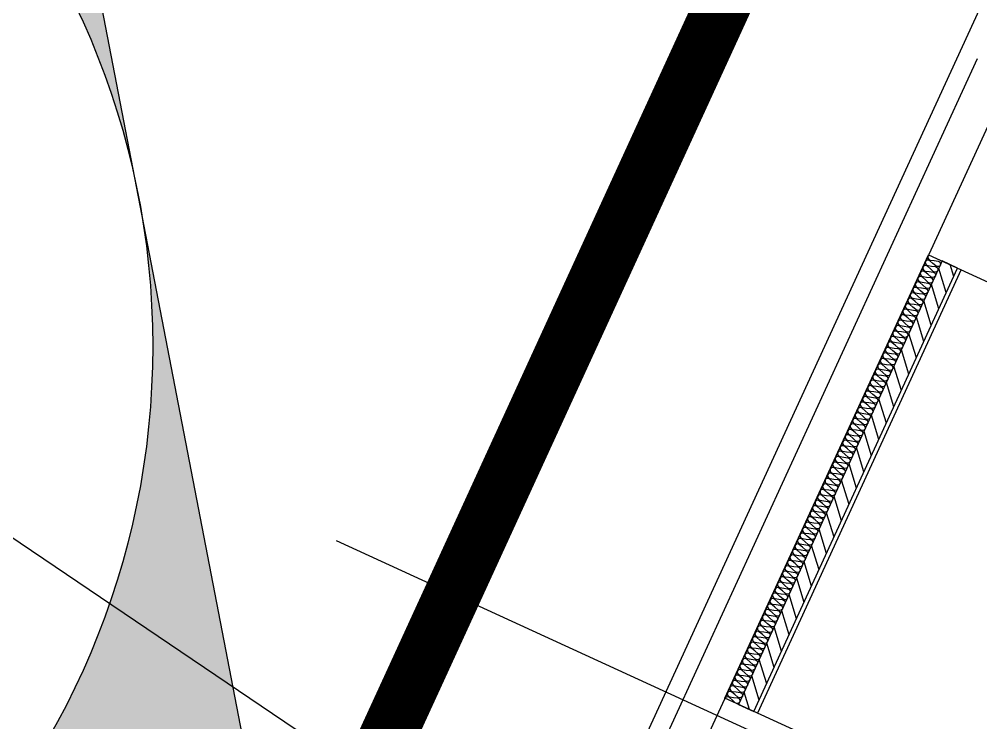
# Model space of a CAD drawing. Header units: millimetres. Extents: x -21000 to 567700, y 435000 to 850800.
# Drawn here: x 42489 to 47609, y 729371 to 733119 of the extents above; entities that cross this region are included whole.
import ezdxf
from ezdxf.xclip import XClip

# ---------------------------------------------------------------- set-up
doc = ezdxf.new("R2010")
doc.units = ezdxf.units.MM
doc.header["$LTSCALE"] = 700
doc.header["$XCLIPFRAME"] = 2
for name, pattern in [('AB_Pbase$0$AB_Pbase$0$CEN', [62, 60, -1, 0, -1]), ('AB_Pbase$0$PHANTOMX2', [5, 2.5, -0.5, 0.5, -0.5, 0.5, -0.5]), ('AB_Pbase$0$주차장기둥$0$CEN', [62, 60, -1, 0, -1]), ('AB_Pbase$0$지하1층 동골조$0$PHANTOMX2', [5, 2.5, -0.5, 0.5, -0.5, 0.5, -0.5])]:
    doc.linetypes.add(name, pattern=pattern)
doc.layers.get('0').update_dxf_attribs({"color": 2})
for name, color, linetype, plot in [('$0$Defponts', 161, 'Continuous', False), ('AB_Pbase$0$Defponts', 161, 'Continuous', False), ('AB_Pbase$0$지하1층 동골조$0$Defpoints1', 235, 'Continuous', False)]:
    doc.layers.add(name, color=color, linetype=linetype, plot=plot)
for name, color, linetype in [('AB_Pbase$0$AB_Pbase$0$CEN', 1, 'AB_Pbase$0$AB_Pbase$0$CEN'), ('AB_Pbase$0$AB_Pbase$0$FIN', 6, 'Continuous'), ('AB_Pbase$0$AB_Pbase$0$INS', 8, 'Continuous'), ('AB_Pbase$0$HAT-BR', 5, 'Continuous'), ('AB_Pbase$0$SITE', 3, 'AB_Pbase$0$PHANTOMX2'), ('AB_Pbase$0$WAL', 3, 'Continuous'), ('AB_Pbase$0$주차장기둥$0$CEN_P', 244, 'AB_Pbase$0$주차장기둥$0$CEN'), ('MAK2', 7, 'Continuous')]:
    doc.layers.add(name, color=color, linetype=linetype)

# ---------------------------------------------------------------- blocks, each defined once
blk = doc.blocks.new('AB_Pbase$0$SITE0917')
at = {"layer": 'AB_Pbase$0$SITE', "ltscale": 4, "const_width": 300, "flags": 128}
blk.add_lwpolyline([(166790.2, 14282.1), (166795.6, 12457.7), (166803.2, 9905.3), (165179.5, 5176.2), (118538.7, -54371.7), (114045.5, -52298), (105315.5, -48298), (96845.5, -44418), (95855.5, -43968), (88255.5, -40478), (81075.5, -37188), (79665.5, -36528), (79665.5, -36528), (79665.5, -36528), (51295.5, -23518), (51295.5, -23518), (51295.5, -23518), (51295.5, -23518), (24885.5, -11398), (16535.5, -7578), (0, 0), (0, 0), (4267.4, 9299.2), (5686.5, 12403), (9895.5, 21572), (16195.5, 35292), (20267.8, 44180.2), (40844.6, 43842.7), (85590, 33565.6), (130335.4, 23288.4), (156238.3, 14282), (166790.2, 14282)], dxfattribs=at)
blk = doc.blocks.new('AB_Pbase$0$지하1층 동골조')
at = {"layer": 'AB_Pbase$0$지하1층 동골조$0$Defpoints1', "linetype": 'AB_Pbase$0$지하1층 동골조$0$PHANTOMX2', "ltscale": 2, "flags": 128}
blk.add_lwpolyline([(0, 0), (-4493.2, 2073.8), (-13223.2, 6073.8), (-21693.2, 9953.8), (-22683.2, 10403.8), (-30283.2, 13893.8), (-37463.2, 17183.8), (-38873.2, 17843.8), (-38873.2, 17843.8), (-38873.2, 17843.8), (-67243.2, 30853.8), (-67243.2, 30853.8), (-67243.2, 30853.8), (-67243.2, 30853.8), (-93653.2, 42973.8), (-102003.2, 46793.8), (-118538.7, 54371.7), (-118538.7, 54371.7), (-114271.4, 63670.9), (-112852.2, 66774.8), (-108643.2, 75943.8), (-102343.2, 89663.8), (-97743.2, 99703.8), (-94170.5, 107501.6), (-90801.5, 109673.4), (-61989.4, 109763.8), (-53301.2, 109793.8), (-22854.2, 109885), (-9902.7, 109923.8), (5389.9, 109963.8), (23789.7, 110023.8), (43878.5, 110088.6), (48138.3, 105863.2), (48145.8, 102751.3), (48166.8, 93887.6), (48186.9, 90386.4), (48256.9, 66829.4), (48264.5, 64277), (46640.8, 59548)], close=True, dxfattribs=at)
blk = doc.blocks.new('AB_Pbase$0$AB_Pbase_지하1층_골조')
blk.add_line((49381.2, 737051.4), (30251.5, 695361.3))
blk.add_lwpolyline([(50382.3, 727603.6), (46246.8, 729501.2), (47331.2, 731864.3), (52484.5, 729499.6), (51316.8, 726954.7), (51453.1, 726892.2), (51528.2, 727055.8)])
blk = doc.blocks.new('AB_Pbase$0$주차장기둥$0$cen 1bl 지하')
at = {"layer": 'AB_Pbase$0$주차장기둥$0$CEN_P', "color": 5}
blk.add_line((-6399.9, 38422.2), (137746.9, 25630), dxfattribs=at)
blk = doc.blocks.new('AB_Pbase$0$주차장기둥')
at = {"rotation": 1.99999810188403}
blk.add_blockref('AB_Pbase$0$주차장기둥$0$cen 1bl 지하', (-253925.8, 27513.9), dxfattribs=at)
blk = doc.blocks.new('AB_Pbase')
at = {"layer": 'AB_Pbase$0$HAT-BR'}
h = blk.add_hatch(dxfattribs=at)
h.set_pattern_fill('ANSI31', color=256, scale=20, angle=62)
edge = h.paths.add_edge_path()
edge.add_line((48239.8, 729984), (48377.4, 730283.9))
edge.add_line((48377.4, 730283.9), (48204.7, 730363.2))
edge.add_line((48204.7, 730363.2), (48067.1, 730063.2))
edge.add_line((48067.1, 730063.2), (47987.9, 729890.6))
edge.add_line((47987.9, 729890.6), (48876.3, 729482.9))
edge.add_line((48876.3, 729482.9), (48855.8, 729701.3))
edge.add_line((48855.8, 729701.3), (48239.8, 729984))
edge.add_line((48239.8, 729984), (48855.8, 729701.3))
h.paths.add_polyline_path([(47485.7, 731793.4), (47403.9, 731830.9), (46319.6, 729467.8), (46401.4, 729430.3)])
at = {"layer": 'AB_Pbase$0$AB_Pbase$0$CEN'}
for p, q in [((48643.3, 734723.8), (30212, 694556)), ((47589.7, 732907.3), (45611.8, 728596.8)), ((44176.7, 730341), (50052.1, 727645.1))]:
    blk.add_line(p, q, dxfattribs=at)
at = {"layer": 'AB_Pbase$0$AB_Pbase$0$FIN'}
blk.add_line((47503.9, 731785), (46419.5, 729421.9), dxfattribs=at)
at = {"layer": 'AB_Pbase$0$AB_Pbase$0$INS'}
blk.add_lwpolyline([(47327.8, 731857), (47327.1, 731847.7), (47332, 731839.2), (47340, 731835.6), (47360.7, 731832.7), (47381.4, 731829.8), (47389.4, 731826.1), (47394.6, 731818.4), (47393.9, 731809.1), (47387.3, 731802.4), (47377.7, 731800.7), (47369.7, 731804.3), (47354, 731818.1), (47338.3, 731831.9), (47330.3, 731835.6), (47321.1, 731834.6), (47314.5, 731827.9), (47313.7, 731818.6), (47318.7, 731810.2), (47326.7, 731806.5), (47347.3, 731803.6), (47368, 731800.7), (47376, 731797), (47381.3, 731789.3), (47380.5, 731780), (47373.9, 731773.3), (47364.3, 731771.6), (47356.3, 731775.3), (47340.7, 731789.1), (47325, 731802.8), (47317, 731806.5), (47307.7, 731805.5), (47301.1, 731798.8), (47300.4, 731789.5), (47305.3, 731781.1), (47313.3, 731777.4), (47334, 731774.5), (47354.7, 731771.6), (47362.7, 731768), (47367.9, 731760.3), (47367.2, 731750.9), (47360.6, 731744.3), (47351, 731742.5), (47343, 731746.2), (47327.3, 731760), (47311.6, 731773.8), (47303.6, 731777.4), (47294.4, 731776.4), (47287.8, 731769.7), (47287, 731760.4), (47292, 731752), (47300, 731748.3), (47320.6, 731745.4), (47341.3, 731742.5), (47349.3, 731738.9), (47354.6, 731731.2), (47353.8, 731721.8), (47347.2, 731715.2), (47337.6, 731713.4), (47329.6, 731717.1), (47314, 731730.9), (47298.3, 731744.7), (47290.3, 731748.3), (47281, 731747.3), (47274.4, 731740.7), (47273.7, 731731.3), (47278.6, 731722.9), (47286.6, 731719.2), (47307.3, 731716.3), (47328, 731713.5), (47336, 731709.8), (47341.2, 731702.1), (47340.5, 731692.8), (47333.9, 731686.1), (47324.3, 731684.3), (47316.3, 731688), (47300.6, 731701.8), (47284.9, 731715.6), (47277, 731719.3), (47267.7, 731718.2), (47261.1, 731711.6), (47260.3, 731702.2), (47265.3, 731693.8), (47273.3, 731690.1), (47294, 731687.3), (47314.6, 731684.4), (47322.6, 731680.7), (47327.9, 731673), (47327.1, 731663.7), (47320.6, 731657), (47311, 731655.2), (47303, 731658.9), (47287.3, 731672.7), (47271.6, 731686.5), (47263.6, 731690.2), (47254.3, 731689.2), (47247.8, 731682.5), (47247, 731673.2), (47251.9, 731664.7), (47259.9, 731661.1), (47280.6, 731658.2), (47301.3, 731655.3), (47309.3, 731651.6), (47314.6, 731643.9), (47313.8, 731634.6), (47307.2, 731627.9), (47297.6, 731626.2), (47289.6, 731629.8), (47273.9, 731643.6), (47258.3, 731657.4), (47250.3, 731661.1), (47241, 731660.1), (47234.4, 731653.4), (47233.6, 731644.1), (47238.6, 731635.6), (47246.6, 731632), (47267.3, 731629.1), (47287.9, 731626.2), (47295.9, 731622.5), (47301.2, 731614.8), (47300.4, 731605.5), (47293.9, 731598.8), (47284.3, 731597.1), (47276.3, 731600.8), (47260.6, 731614.5), (47244.9, 731628.3), (47236.9, 731632), (47227.6, 731631), (47221.1, 731624.3), (47220.3, 731615), (47225.2, 731606.6), (47233.2, 731602.9), (47253.9, 731600), (47274.6, 731597.1), (47282.6, 731593.4), (47287.9, 731585.7), (47287.1, 731576.4), (47280.5, 731569.7), (47270.9, 731568), (47262.9, 731571.7), (47247.2, 731585.5), (47231.6, 731599.3), (47223.6, 731602.9), (47214.3, 731601.9), (47207.7, 731595.2), (47207, 731585.9), (47211.9, 731577.5), (47219.9, 731573.8), (47240.6, 731570.9), (47261.2, 731568), (47269.2, 731564.4), (47274.5, 731556.7), (47273.8, 731547.3), (47267.2, 731540.7), (47257.6, 731538.9), (47249.6, 731542.6), (47233.9, 731556.4), (47218.2, 731570.2), (47210.2, 731573.8), (47201, 731572.8), (47194.4, 731566.2), (47193.6, 731556.8), (47198.5, 731548.4), (47206.5, 731544.7), (47227.2, 731541.8), (47247.9, 731538.9), (47255.9, 731535.3), (47261.2, 731527.6), (47260.4, 731518.2), (47253.8, 731511.6), (47244.2, 731509.8), (47236.2, 731513.5), (47220.6, 731527.3), (47204.9, 731541.1), (47196.9, 731544.8), (47187.6, 731543.7), (47181, 731537.1), (47180.3, 731527.7), (47185.2, 731519.3), (47193.2, 731515.6), (47213.9, 731512.7), (47234.6, 731509.9), (47242.6, 731506.2), (47247.8, 731498.5), (47247.1, 731489.2), (47240.5, 731482.5), (47230.9, 731480.7), (47222.9, 731484.4), (47207.2, 731498.2), (47191.5, 731512), (47183.5, 731515.7), (47174.3, 731514.6), (47167.7, 731508), (47166.9, 731498.6), (47171.9, 731490.2), (47179.9, 731486.6), (47200.5, 731483.7), (47221.2, 731480.8), (47229.2, 731477.1), (47234.5, 731469.4), (47233.7, 731460.1), (47227.1, 731453.4), (47217.5, 731451.7), (47209.5, 731455.3), (47193.9, 731469.1), (47178.2, 731482.9), (47170.2, 731486.6), (47160.9, 731485.6), (47154.3, 731478.9), (47153.6, 731469.6), (47158.5, 731461.1), (47166.5, 731457.5), (47187.2, 731454.6), (47207.9, 731451.7), (47215.9, 731448), (47221.1, 731440.3), (47220.4, 731431), (47213.8, 731424.3), (47204.2, 731422.6), (47196.2, 731426.2), (47180.5, 731440), (47164.8, 731453.8), (47156.8, 731457.5), (47147.6, 731456.5), (47141, 731449.8), (47140.2, 731440.5), (47145.2, 731432.1), (47153.2, 731428.4), (47173.8, 731425.5), (47194.5, 731422.6), (47202.5, 731418.9), (47207.8, 731411.2), (47207, 731401.9), (47200.4, 731395.2), (47190.8, 731393.5), (47182.8, 731397.2), (47167.2, 731411), (47151.5, 731424.7), (47143.5, 731428.4), (47134.2, 731427.4), (47127.6, 731420.7), (47126.9, 731411.4), (47131.8, 731403), (47139.8, 731399.3), (47160.5, 731396.4), (47181.2, 731393.5), (47189.2, 731389.9), (47194.4, 731382.2), (47193.7, 731372.8), (47187.1, 731366.2), (47177.5, 731364.4), (47169.5, 731368.1), (47153.8, 731381.9), (47138.1, 731395.7), (47130.2, 731399.3), (47120.9, 731398.3), (47114.3, 731391.6), (47113.5, 731382.3), (47118.5, 731373.9), (47126.5, 731370.2), (47147.2, 731367.3), (47167.8, 731364.4), (47175.8, 731360.8), (47181.1, 731353.1), (47180.3, 731343.7), (47173.8, 731337.1), (47164.2, 731335.3), (47156.2, 731339), (47140.5, 731352.8), (47124.8, 731366.6), (47116.8, 731370.3), (47107.5, 731369.2), (47101, 731362.6), (47100.2, 731353.2), (47105.1, 731344.8), (47113.1, 731341.1), (47133.8, 731338.2), (47154.5, 731335.4), (47162.5, 731331.7), (47167.8, 731324), (47167, 731314.7), (47160.4, 731308), (47150.8, 731306.2), (47142.8, 731309.9), (47127.1, 731323.7), (47111.5, 731337.5), (47103.5, 731341.2), (47094.2, 731340.1), (47087.6, 731333.5), (47086.8, 731324.1), (47091.8, 731315.7), (47099.8, 731312), (47120.5, 731309.2), (47141.1, 731306.3), (47149.1, 731302.6), (47154.4, 731294.9), (47153.6, 731285.6), (47147.1, 731278.9), (47137.5, 731277.2), (47129.5, 731280.8), (47113.8, 731294.6), (47098.1, 731308.4), (47090.1, 731312.1), (47080.8, 731311.1), (47074.3, 731304.4), (47073.5, 731295.1), (47078.4, 731286.6), (47086.4, 731283), (47107.1, 731280.1), (47127.8, 731277.2), (47135.8, 731273.5), (47141.1, 731265.8), (47140.3, 731256.5), (47133.7, 731249.8), (47124.1, 731248.1), (47116.1, 731251.7), (47100.4, 731265.5), (47084.8, 731279.3), (47076.8, 731283), (47067.5, 731282), (47060.9, 731275.3), (47060.2, 731266), (47065.1, 731257.5), (47073.1, 731253.9), (47093.8, 731251), (47114.4, 731248.1), (47122.4, 731244.4), (47127.7, 731236.7), (47127, 731227.4), (47120.4, 731220.7), (47110.8, 731219), (47102.8, 731222.7), (47087.1, 731236.4), (47071.4, 731250.2), (47063.4, 731253.9), (47054.1, 731252.9), (47047.6, 731246.2), (47046.8, 731236.9), (47051.7, 731228.5), (47059.7, 731224.8), (47080.4, 731221.9), (47101.1, 731219), (47109.1, 731215.3), (47114.4, 731207.6), (47113.6, 731198.3), (47107, 731191.7), (47097.4, 731189.9), (47089.4, 731193.6), (47073.8, 731207.4), (47058.1, 731221.2), (47050.1, 731224.8), (47040.8, 731223.8), (47034.2, 731217.1), (47033.5, 731207.8), (47038.4, 731199.4), (47046.4, 731195.7), (47067.1, 731192.8), (47087.8, 731189.9), (47095.8, 731186.3), (47101, 731178.6), (47100.3, 731169.2), (47093.7, 731162.6), (47084.1, 731160.8), (47076.1, 731164.5), (47060.4, 731178.3), (47044.7, 731192.1), (47036.7, 731195.7), (47027.5, 731194.7), (47020.9, 731188.1), (47020.1, 731178.7), (47025.1, 731170.3), (47033.1, 731166.6), (47053.7, 731163.7), (47074.4, 731160.9), (47082.4, 731157.2), (47087.7, 731149.5), (47086.9, 731140.1), (47080.3, 731133.5), (47070.7, 731131.7), (47062.7, 731135.4), (47047.1, 731149.2), (47031.4, 731163), (47023.4, 731166.7), (47014.1, 731165.6), (47007.5, 731159), (47006.8, 731149.6), (47011.7, 731141.2), (47019.7, 731137.5), (47040.4, 731134.7), (47061.1, 731131.8), (47069.1, 731128.1), (47074.3, 731120.4), (47073.6, 731111.1), (47067, 731104.4), (47057.4, 731102.6), (47049.4, 731106.3), (47033.7, 731120.1), (47018, 731133.9), (47010, 731137.6), (47000.8, 731136.5), (46994.2, 731129.9), (46993.4, 731120.6), (46998.4, 731112.1), (47006.4, 731108.5), (47027, 731105.6), (47047.7, 731102.7), (47055.7, 731099), (47061, 731091.3), (47060.2, 731082), (47053.6, 731075.3), (47044, 731073.6), (47036, 731077.2), (47020.4, 731091), (47004.7, 731104.8), (46996.7, 731108.5), (46987.4, 731107.5), (46980.8, 731100.8), (46980.1, 731091.5), (46985, 731083), (46993, 731079.4), (47013.7, 731076.5), (47034.4, 731073.6), (47042.4, 731069.9), (47047.6, 731062.2), (47046.9, 731052.9), (47040.3, 731046.2), (47030.7, 731044.5), (47022.7, 731048.1), (47007, 731061.9), (46991.3, 731075.7), (46983.3, 731079.4), (46974.1, 731078.4), (46967.5, 731071.7), (46966.7, 731062.4), (46971.7, 731054), (46979.7, 731050.3), (47000.4, 731047.4), (47021, 731044.5), (47029, 731040.8), (47034.3, 731033.1), (47033.5, 731023.8), (47027, 731017.1), (47017.4, 731015.4), (47009.4, 731019.1), (46993.7, 731032.9), (46978, 731046.7), (46970, 731050.3), (46960.7, 731049.3), (46954.2, 731042.6), (46953.4, 731033.3), (46958.3, 731024.9), (46966.3, 731021.2), (46987, 731018.3), (47007.7, 731015.4), (47015.7, 731011.8), (47021, 731004.1), (47020.2, 730994.7), (47013.6, 730988.1), (47004, 730986.3), (46996, 730990), (46980.3, 731003.8), (46964.7, 731017.6), (46956.7, 731021.2), (46947.4, 731020.2), (46940.8, 731013.5), (46940, 731004.2), (46945, 730995.8), (46953, 730992.1), (46973.7, 730989.2), (46994.3, 730986.3), (47002.3, 730982.7), (47007.6, 730975), (47006.8, 730965.6), (47000.3, 730959), (46990.7, 730957.2), (46982.7, 730960.9), (46967, 730974.7), (46951.3, 730988.5), (46943.3, 730992.2), (46934, 730991.1), (46927.5, 730984.5), (46926.7, 730975.1), (46931.6, 730966.7), (46939.6, 730963), (46960.3, 730960.1), (46981, 730957.3), (46989, 730953.6), (46994.3, 730945.9), (46993.5, 730936.6), (46986.9, 730929.9), (46977.3, 730928.1), (46969.3, 730931.8), (46953.6, 730945.6), (46938, 730959.4), (46930, 730963.1), (46920.7, 730962), (46914.1, 730955.4), (46913.4, 730946), (46918.3, 730937.6), (46926.3, 730934), (46947, 730931.1), (46967.6, 730928.2), (46975.6, 730924.5), (46980.9, 730916.8), (46980.2, 730907.5), (46973.6, 730900.8), (46964, 730899.1), (46956, 730902.7), (46940.3, 730916.5), (46924.6, 730930.3), (46916.6, 730934), (46907.3, 730933), (46900.8, 730926.3), (46900, 730917), (46904.9, 730908.5), (46912.9, 730904.9), (46933.6, 730902), (46954.3, 730899.1), (46962.3, 730895.4), (46967.6, 730887.7), (46966.8, 730878.4), (46960.2, 730871.7), (46950.6, 730870), (46942.6, 730873.6), (46927, 730887.4), (46911.3, 730901.2), (46903.3, 730904.9), (46894, 730903.9), (46887.4, 730897.2), (46886.7, 730887.9), (46891.6, 730879.5), (46899.6, 730875.8), (46920.3, 730872.9), (46941, 730870), (46949, 730866.3), (46954.2, 730858.6), (46953.5, 730849.3), (46946.9, 730842.6), (46937.3, 730840.9), (46929.3, 730844.6), (46913.6, 730858.4), (46897.9, 730872.1), (46889.9, 730875.8), (46880.7, 730874.8), (46874.1, 730868.1), (46873.3, 730858.8), (46878.3, 730850.4), (46886.3, 730846.7), (46906.9, 730843.8), (46927.6, 730840.9), (46935.6, 730837.3), (46940.9, 730829.6), (46940.1, 730820.2), (46933.5, 730813.6), (46923.9, 730811.8), (46915.9, 730815.5), (46900.3, 730829.3), (46884.6, 730843.1), (46876.6, 730846.7), (46867.3, 730845.7), (46860.7, 730839), (46860, 730829.7), (46864.9, 730821.3), (46872.9, 730817.6), (46893.6, 730814.7), (46914.3, 730811.8), (46922.3, 730808.2), (46927.5, 730800.5), (46926.8, 730791.1), (46920.2, 730784.5), (46910.6, 730782.7), (46902.6, 730786.4), (46886.9, 730800.2), (46871.2, 730814), (46863.2, 730817.6), (46854, 730816.6), (46847.4, 730810), (46846.6, 730800.6), (46851.6, 730792.2), (46859.6, 730788.5), (46880.2, 730785.6), (46900.9, 730782.8), (46908.9, 730779.1), (46914.2, 730771.4), (46913.4, 730762.1), (46906.8, 730755.4), (46897.2, 730753.6), (46889.2, 730757.3), (46873.6, 730771.1), (46857.9, 730784.9), (46849.9, 730788.6), (46840.6, 730787.5), (46834, 730780.9), (46833.3, 730771.5), (46838.2, 730763.1), (46846.2, 730759.4), (46866.9, 730756.6), (46887.6, 730753.7), (46895.6, 730750), (46900.8, 730742.3), (46900.1, 730733), (46893.5, 730726.3), (46883.9, 730724.6), (46875.9, 730728.2), (46860.2, 730742), (46844.5, 730755.8), (46836.5, 730759.5), (46827.3, 730758.5), (46820.7, 730751.8), (46819.9, 730742.5), (46824.9, 730734), (46832.9, 730730.4), (46853.6, 730727.5), (46874.2, 730724.6), (46882.2, 730720.9), (46887.5, 730713.2), (46886.7, 730703.9), (46880.2, 730697.2), (46870.6, 730695.5), (46862.6, 730699.1), (46846.9, 730712.9), (46831.2, 730726.7), (46823.2, 730730.4), (46813.9, 730729.4), (46807.4, 730722.7), (46806.6, 730713.4), (46811.5, 730704.9), (46819.5, 730701.3), (46840.2, 730698.4), (46860.9, 730695.5), (46868.9, 730691.8), (46874.2, 730684.1), (46873.4, 730674.8), (46866.8, 730668.1), (46857.2, 730666.4), (46849.2, 730670.1), (46833.5, 730683.8), (46817.9, 730697.6), (46809.9, 730701.3), (46800.6, 730700.3), (46794, 730693.6), (46793.2, 730684.3), (46798.2, 730675.9), (46806.2, 730672.2), (46826.9, 730669.3), (46847.5, 730666.4), (46855.5, 730662.7), (46860.8, 730655), (46860, 730645.7), (46853.5, 730639.1), (46843.9, 730637.3), (46835.9, 730641), (46820.2, 730654.8), (46804.5, 730668.6), (46796.5, 730672.2), (46787.2, 730671.2), (46780.7, 730664.5), (46779.9, 730655.2), (46784.8, 730646.8), (46792.8, 730643.1), (46813.5, 730640.2), (46834.2, 730637.3), (46842.2, 730633.7), (46847.5, 730626), (46846.7, 730616.6), (46840.1, 730610), (46830.5, 730608.2), (46822.5, 730611.9), (46806.8, 730625.7), (46791.2, 730639.5), (46783.2, 730643.1), (46773.9, 730642.1), (46767.3, 730635.5), (46766.6, 730626.1), (46771.5, 730617.7), (46779.5, 730614), (46800.2, 730611.1), (46820.8, 730608.2), (46828.8, 730604.6), (46834.1, 730596.9), (46833.4, 730587.5), (46826.8, 730580.9), (46817.2, 730579.1), (46809.2, 730582.8), (46793.5, 730596.6), (46777.8, 730610.4), (46769.8, 730614.1), (46760.5, 730613), (46754, 730606.4), (46753.2, 730597), (46758.1, 730588.6), (46766.1, 730584.9), (46786.8, 730582.1), (46807.5, 730579.2), (46815.5, 730575.5), (46820.8, 730567.8), (46820, 730558.5), (46813.4, 730551.8), (46803.8, 730550), (46795.8, 730553.7), (46780.1, 730567.5), (46764.5, 730581.3), (46756.5, 730585), (46747.2, 730583.9), (46740.6, 730577.3), (46739.9, 730568), (46744.8, 730559.5), (46752.8, 730555.9), (46773.5, 730553), (46794.2, 730550.1), (46802.2, 730546.4), (46807.4, 730538.7), (46806.7, 730529.4), (46800.1, 730522.7), (46790.5, 730521), (46782.5, 730524.6), (46766.8, 730538.4), (46751.1, 730552.2), (46743.1, 730555.9), (46733.9, 730554.9), (46727.3, 730548.2), (46726.5, 730538.9), (46731.5, 730530.4), (46739.5, 730526.8), (46760.1, 730523.9), (46780.8, 730521), (46788.8, 730517.3), (46794.1, 730509.6), (46793.3, 730500.3), (46786.7, 730493.6), (46777.1, 730491.9), (46769.1, 730495.5), (46753.5, 730509.3), (46737.8, 730523.1), (46729.8, 730526.8), (46720.5, 730525.8), (46713.9, 730519.1), (46713.2, 730509.8), (46718.1, 730501.4), (46726.1, 730497.7), (46746.8, 730494.8), (46767.5, 730491.9), (46775.5, 730488.2), (46780.7, 730480.5), (46780, 730471.2), (46773.4, 730464.5), (46763.8, 730462.8), (46755.8, 730466.5), (46740.1, 730480.3), (46724.4, 730494.1), (46716.4, 730497.7), (46707.2, 730496.7), (46700.6, 730490), (46699.8, 730480.7), (46704.8, 730472.3), (46712.8, 730468.6), (46733.4, 730465.7), (46754.1, 730462.8), (46762.1, 730459.2), (46767.4, 730451.5), (46766.6, 730442.1), (46760, 730435.5), (46750.4, 730433.7), (46742.4, 730437.4), (46726.8, 730451.2), (46711.1, 730465), (46703.1, 730468.6), (46693.8, 730467.6), (46687.2, 730460.9), (46686.5, 730451.6), (46691.4, 730443.2), (46699.4, 730439.5), (46720.1, 730436.6), (46740.8, 730433.7), (46748.8, 730430.1), (46754, 730422.4), (46753.3, 730413), (46746.7, 730406.4), (46737.1, 730404.6), (46729.1, 730408.3), (46713.4, 730422.1), (46697.7, 730435.9), (46689.7, 730439.6), (46680.5, 730438.5), (46673.9, 730431.9), (46673.1, 730422.5), (46678.1, 730414.1), (46686.1, 730410.4), (46706.7, 730407.5), (46727.4, 730404.7), (46735.4, 730401), (46740.7, 730393.3), (46739.9, 730384), (46733.4, 730377.3), (46723.8, 730375.5), (46715.8, 730379.2), (46700.1, 730393), (46684.4, 730406.8), (46676.4, 730410.5), (46667.1, 730409.4), (46660.6, 730402.8), (46659.8, 730393.4), (46664.7, 730385), (46672.7, 730381.3), (46693.4, 730378.5), (46714.1, 730375.6), (46722.1, 730371.9), (46727.4, 730364.2), (46726.6, 730354.9), (46720, 730348.2), (46710.4, 730346.5), (46702.4, 730350.1), (46686.7, 730363.9), (46671.1, 730377.7), (46663.1, 730381.4), (46653.8, 730380.4), (46647.2, 730373.7), (46646.4, 730364.4), (46651.4, 730355.9), (46659.4, 730352.3), (46680.1, 730349.4), (46700.7, 730346.5), (46708.7, 730342.8), (46714, 730335.1), (46713.2, 730325.8), (46706.7, 730319.1), (46697.1, 730317.4), (46689.1, 730321), (46673.4, 730334.8), (46657.7, 730348.6), (46649.7, 730352.3), (46640.4, 730351.3), (46633.9, 730344.6), (46633.1, 730335.3), (46638, 730326.9), (46646, 730323.2), (46666.7, 730320.3), (46687.4, 730317.4), (46695.4, 730313.7), (46700.7, 730306), (46699.9, 730296.7), (46693.3, 730290), (46683.7, 730288.3), (46675.7, 730292), (46660, 730305.8), (46644.4, 730319.5), (46636.4, 730323.2), (46627.1, 730322.2), (46620.5, 730315.5), (46619.8, 730306.2), (46624.7, 730297.8), (46632.7, 730294.1), (46653.4, 730291.2), (46674, 730288.3), (46682, 730284.7), (46687.3, 730277), (46686.6, 730267.6), (46680, 730261), (46670.4, 730259.2), (46662.4, 730262.9), (46646.7, 730276.7), (46631, 730290.5), (46623, 730294.1), (46613.7, 730293.1), (46607.2, 730286.4), (46606.4, 730277.1), (46611.3, 730268.7), (46619.3, 730265), (46640, 730262.1), (46660.7, 730259.2), (46668.7, 730255.6), (46674, 730247.9), (46673.2, 730238.5), (46666.6, 730231.9), (46657, 730230.1), (46649, 730233.8), (46633.3, 730247.6), (46617.7, 730261.4), (46609.7, 730265), (46600.4, 730264), (46593.8, 730257.4), (46593.1, 730248), (46598, 730239.6), (46606, 730235.9), (46626.7, 730233), (46647.4, 730230.2), (46655.4, 730226.5), (46660.6, 730218.8), (46659.9, 730209.5), (46653.3, 730202.8), (46643.7, 730201), (46635.7, 730204.7), (46620, 730218.5), (46604.3, 730232.3), (46596.3, 730236), (46587.1, 730234.9), (46580.5, 730228.3), (46579.7, 730218.9), (46584.7, 730210.5), (46592.7, 730206.8), (46613.3, 730204), (46634, 730201.1), (46642, 730197.4), (46647.3, 730189.7), (46646.5, 730180.4), (46639.9, 730173.7), (46630.3, 730171.9), (46622.3, 730175.6), (46606.7, 730189.4), (46591, 730203.2), (46583, 730206.9), (46573.7, 730205.9), (46567.1, 730199.2), (46566.4, 730189.9), (46571.3, 730181.4), (46579.3, 730177.8), (46600, 730174.9), (46620.7, 730172), (46628.7, 730168.3), (46633.9, 730160.6), (46633.2, 730151.3), (46626.6, 730144.6), (46617, 730142.9), (46609, 730146.5), (46593.3, 730160.3), (46577.6, 730174.1), (46569.6, 730177.8), (46560.4, 730176.8), (46553.8, 730170.1), (46553, 730160.8), (46558, 730152.3), (46566, 730148.7), (46586.6, 730145.8), (46607.3, 730142.9), (46615.3, 730139.2), (46620.6, 730131.5), (46619.8, 730122.2), (46613.2, 730115.5), (46603.6, 730113.8), (46595.6, 730117.5), (46580, 730131.2), (46564.3, 730145), (46556.3, 730148.7), (46547, 730147.7), (46540.4, 730141), (46539.7, 730131.7), (46544.6, 730123.3), (46552.6, 730119.6), (46573.3, 730116.7), (46594, 730113.8), (46602, 730110.1), (46607.2, 730102.4), (46606.5, 730093.1), (46599.9, 730086.4), (46590.3, 730084.7), (46582.3, 730088.4), (46566.6, 730102.2), (46550.9, 730116), (46542.9, 730119.6), (46533.7, 730118.6), (46527.1, 730111.9), (46526.3, 730102.6), (46531.3, 730094.2), (46539.3, 730090.5), (46559.9, 730087.6), (46580.6, 730084.7), (46588.6, 730081.1), (46593.9, 730073.4), (46593.1, 730064), (46586.6, 730057.4), (46577, 730055.6), (46569, 730059.3), (46553.3, 730073.1), (46537.6, 730086.9), (46529.6, 730090.5), (46520.3, 730089.5), (46513.8, 730082.9), (46513, 730073.5), (46517.9, 730065.1), (46525.9, 730061.4), (46546.6, 730058.5), (46567.3, 730055.6), (46575.3, 730052), (46580.6, 730044.3), (46579.8, 730034.9), (46573.2, 730028.3), (46563.6, 730026.5), (46555.6, 730030.2), (46539.9, 730044), (46524.3, 730057.8), (46516.3, 730061.5), (46507, 730060.4), (46500.4, 730053.8), (46499.6, 730044.4), (46504.6, 730036), (46512.6, 730032.3), (46533.3, 730029.4), (46553.9, 730026.6), (46561.9, 730022.9), (46567.2, 730015.2), (46566.4, 730005.9), (46559.9, 729999.2), (46550.3, 729997.4), (46542.3, 730001.1), (46526.6, 730014.9), (46510.9, 730028.7), (46502.9, 730032.4), (46493.6, 730031.3), (46487.1, 730024.7), (46486.3, 730015.3), (46491.2, 730006.9), (46499.2, 730003.3), (46519.9, 730000.4), (46540.6, 729997.5), (46548.6, 729993.8), (46553.9, 729986.1), (46553.1, 729976.8), (46546.5, 729970.1), (46536.9, 729968.4), (46528.9, 729972), (46513.2, 729985.8), (46497.6, 729999.6), (46489.6, 730003.3), (46480.3, 730002.3), (46473.7, 729995.6), (46473, 729986.3), (46477.9, 729977.8), (46485.9, 729974.2), (46506.6, 729971.3), (46527.2, 729968.4), (46535.2, 729964.7), (46540.5, 729957), (46539.8, 729947.7), (46533.2, 729941), (46523.6, 729939.3), (46515.6, 729942.9), (46499.9, 729956.7), (46484.2, 729970.5), (46476.2, 729974.2), (46466.9, 729973.2), (46460.4, 729966.5), (46459.6, 729957.2), (46464.5, 729948.8), (46472.5, 729945.1), (46493.2, 729942.2), (46513.9, 729939.3), (46521.9, 729935.6), (46527.2, 729927.9), (46526.4, 729918.6), (46519.8, 729911.9), (46510.2, 729910.2), (46502.2, 729913.9), (46486.5, 729927.7), (46470.9, 729941.4), (46462.9, 729945.1), (46453.6, 729944.1), (46447, 729937.4), (46446.3, 729928.1), (46451.2, 729919.7), (46459.2, 729916), (46479.9, 729913.1), (46500.6, 729910.2), (46508.6, 729906.6), (46513.8, 729898.9), (46513.1, 729889.5), (46506.5, 729882.9), (46496.9, 729881.1), (46488.9, 729884.8), (46473.2, 729898.6), (46457.5, 729912.4), (46449.5, 729916), (46440.3, 729915), (46433.7, 729908.3), (46432.9, 729899), (46437.9, 729890.6), (46445.9, 729886.9), (46466.5, 729884), (46487.2, 729881.1), (46495.2, 729877.5), (46500.5, 729869.8), (46499.7, 729860.4), (46493.1, 729853.8), (46483.5, 729852), (46475.5, 729855.7), (46459.9, 729869.5), (46444.2, 729883.3), (46436.2, 729886.9), (46426.9, 729885.9), (46420.3, 729879.3), (46419.6, 729869.9), (46424.5, 729861.5), (46432.5, 729857.8), (46453.2, 729854.9), (46473.9, 729852.1), (46481.9, 729848.4), (46487.1, 729840.7), (46486.4, 729831.4), (46479.8, 729824.7), (46470.2, 729822.9), (46462.2, 729826.6), (46446.5, 729840.4), (46430.8, 729854.2), (46422.8, 729857.9), (46413.6, 729856.8), (46407, 729850.2), (46406.2, 729840.8), (46411.2, 729832.4), (46419.2, 729828.7), (46439.8, 729825.9), (46460.5, 729823), (46468.5, 729819.3), (46473.8, 729811.6), (46473, 729802.3), (46466.4, 729795.6), (46456.8, 729793.9), (46448.8, 729797.5), (46433.2, 729811.3), (46417.5, 729825.1), (46409.5, 729828.8), (46400.2, 729827.8), (46393.6, 729821.1), (46392.9, 729811.8), (46397.8, 729803.3), (46405.8, 729799.7), (46426.5, 729796.8), (46447.2, 729793.9), (46455.2, 729790.2), (46460.4, 729782.5), (46459.7, 729773.2), (46453.1, 729766.5), (46443.5, 729764.8), (46435.5, 729768.4), (46419.8, 729782.2), (46404.1, 729796), (46396.1, 729799.7), (46386.9, 729798.7), (46380.3, 729792), (46379.5, 729782.7), (46384.5, 729774.2), (46392.5, 729770.6), (46413.1, 729767.7), (46433.8, 729764.8), (46441.8, 729761.1), (46447.1, 729753.4), (46446.3, 729744.1), (46439.8, 729737.4), (46430.1, 729735.7), (46422.2, 729739.4), (46406.5, 729753.1), (46390.8, 729766.9), (46382.8, 729770.6), (46373.5, 729769.6), (46367, 729762.9), (46366.2, 729753.6), (46371.1, 729745.2), (46379.1, 729741.5), (46399.8, 729738.6), (46420.5, 729735.7), (46428.5, 729732), (46433.8, 729724.3), (46433, 729715), (46426.4, 729708.4), (46416.8, 729706.6), (46408.8, 729710.3), (46393.1, 729724.1), (46377.5, 729737.9), (46369.5, 729741.5), (46360.2, 729740.5), (46353.6, 729733.8), (46352.8, 729724.5), (46357.8, 729716.1), (46365.8, 729712.4), (46386.5, 729709.5), (46407.1, 729706.6), (46415.1, 729703), (46420.4, 729695.3), (46419.6, 729685.9), (46413.1, 729679.3), (46403.5, 729677.5), (46395.5, 729681.2), (46379.8, 729695), (46364.1, 729708.8), (46356.1, 729712.4), (46346.8, 729711.4), (46340.3, 729704.8), (46339.5, 729695.4), (46344.4, 729687), (46352.4, 729683.3), (46373.1, 729680.4), (46393.8, 729677.5), (46401.8, 729673.9), (46407.1, 729666.2), (46406.3, 729656.8), (46399.7, 729650.2), (46390.1, 729648.4), (46382.1, 729652.1), (46366.4, 729665.9), (46350.8, 729679.7), (46342.8, 729683.4), (46333.5, 729682.3), (46326.9, 729675.7), (46326.2, 729666.3), (46331.1, 729657.9), (46339.1, 729654.2), (46359.8, 729651.4), (46380.4, 729648.5), (46388.4, 729644.8), (46393.7, 729637.1), (46393, 729627.8), (46386.4, 729621.1), (46376.8, 729619.3), (46368.8, 729623), (46353.1, 729636.8), (46337.4, 729650.6), (46329.4, 729654.3), (46320.1, 729653.2), (46313.6, 729646.6), (46312.8, 729637.3), (46317.7, 729628.8), (46325.7, 729625.2), (46346.4, 729622.3), (46367.1, 729619.4), (46375.1, 729615.7), (46380.4, 729608), (46379.6, 729598.7), (46373, 729592), (46363.4, 729590.3), (46355.4, 729593.9), (46339.7, 729607.7), (46324.1, 729621.5), (46316.1, 729625.2), (46306.8, 729624.2), (46300.2, 729617.5), (46299.5, 729608.2), (46304.4, 729599.7), (46312.4, 729596.1), (46333.1, 729593.2), (46353.8, 729590.3), (46361.8, 729586.6), (46367, 729578.9), (46366.3, 729569.6), (46359.7, 729562.9), (46350.1, 729561.2), (46342.1, 729564.8), (46326.4, 729578.6), (46310.7, 729592.4), (46302.7, 729596.1), (46293.5, 729595.1), (46286.9, 729588.4), (46286.1, 729579.1), (46291.1, 729570.7), (46299.1, 729567), (46319.7, 729564.1), (46340.4, 729561.2), (46348.4, 729557.5), (46353.7, 729549.8), (46352.9, 729540.5), (46346.3, 729533.8), (46336.7, 729532.1), (46328.7, 729535.8), (46313.1, 729549.6), (46297.4, 729563.4), (46289.4, 729567), (46280.1, 729566), (46273.5, 729559.3), (46272.8, 729550), (46277.7, 729541.6), (46285.7, 729537.9), (46306.4, 729535), (46327.1, 729532.1), (46335.1, 729528.5), (46340.3, 729520.8), (46339.6, 729511.4), (46333, 729504.8), (46323.4, 729503), (46315.4, 729506.7), (46299.7, 729520.5), (46284, 729534.3), (46276, 729537.9), (46266.8, 729536.9), (46260.2, 729530.2), (46259.4, 729520.9), (46264.4, 729512.5), (46272.4, 729508.8), (46293, 729505.9), (46313.7, 729503), (46321.7, 729499.4), (46327, 729491.7), (46326.2, 729482.3), (46319.6, 729475.7), (46310, 729473.9), (46302, 729477.6), (46286.4, 729491.4), (46270.7, 729505.2), (46262.7, 729508.9), (46253.4, 729507.8), (46246.8, 729501.2)], dxfattribs=at)
at = {"layer": 'AB_Pbase$0$Defponts', "ltscale": 5, "flags": 128}
blk.add_lwpolyline([(34092.9, 706740), (38301.9, 715909), (44601.9, 729629), (52774.6, 747466.8), (56143.5, 749638.6), (84955.7, 749729), (93643.9, 749759), (137042.3, 749889), (152334.9, 749929), (170734.8, 749989), (190823.5, 750053.8), (195083.3, 745828.4), (195090.9, 742716.5), (195111.9, 733852.8), (195131.9, 730351.6), (195209.5, 704242.2)], dxfattribs=at)
at = {"layer": 'AB_Pbase$0$WAL'}
blk.add_lwpolyline([(47485.7, 731793.4), (47403.9, 731830.9), (46319.6, 729467.8), (46401.4, 729430.3)], close=True, dxfattribs=at)
for name, p, rotation in [('AB_Pbase$0$AB_Pbase_지하1층_골조', (0, 0), 359.9999999999999), ('AB_Pbase$0$주차장기둥', (231892.5, 539971.5), 329.0000000345588), ('AB_Pbase$0$지하1층 동골조', (146945.1, 639965.2), 359.9999999999994), ('AB_Pbase$0$SITE0917', (28406.3, 694336.9), 359.9999999999983)]:
    blk.add_blockref(name, p, dxfattribs=dict(rotation=rotation))

msp = doc.modelspace()

# ---------------------------------------------------------------- block references
ref = msp.add_blockref('AB_Pbase', (0, 0))
XClip(ref).set_block_clipping_path([(-0.000000015, 445500.0000000148), (493845.7187941075, 839949.3912975936)])

# ---------------------------------------------------------------- next in the draw order: hatches: boundary and pattern name
at = {"layer": 'MAK2'}
h = msp.add_hatch(color=256, dxfattribs=at)
h.paths.add_polyline_path([(42327.3, 736297.4), (38203.5, 735501.1, -0.414214), (43123.5, 732173.5)])
h.paths.add_polyline_path([(43123.5, 732173.5, -0.198912), (42478.7, 729024.3), (43919.8, 728049.7)])
h.paths.add_polyline_path([(34079.6, 734704.8), (35520.7, 733730.2, -0.198912), (38203.5, 735501.1)])

# ---------------------------------------------------------------- next in the draw order: linework, layer by layer
at = {"layer": '$0$Defponts', "ltscale": 5, "flags": 128}
msp.add_lwpolyline([(34092.9, 706740), (38301.9, 715909), (44601.9, 729629), (52774.6, 747466.8), (56143.5, 749638.6), (84955.7, 749729), (93643.9, 749759), (137042.3, 749889), (152334.9, 749929), (170734.8, 749989), (190823.5, 750053.8), (195083.3, 745828.4), (195090.9, 742716.5), (195111.9, 733852.8), (195131.9, 730351.6), (195209.5, 704242.2)], dxfattribs=at)
at = {"layer": 'MAK2'}
msp.add_lwpolyline([(42478.7, 729024.3), (43919.8, 728049.7), (42327.3, 736297.4), (34079.6, 734704.8), (35520.7, 733730.2)], dxfattribs=at)
msp.add_circle((38999.7, 731377.3), 4200, dxfattribs=at)

doc.saveas('drawing.dxf')
